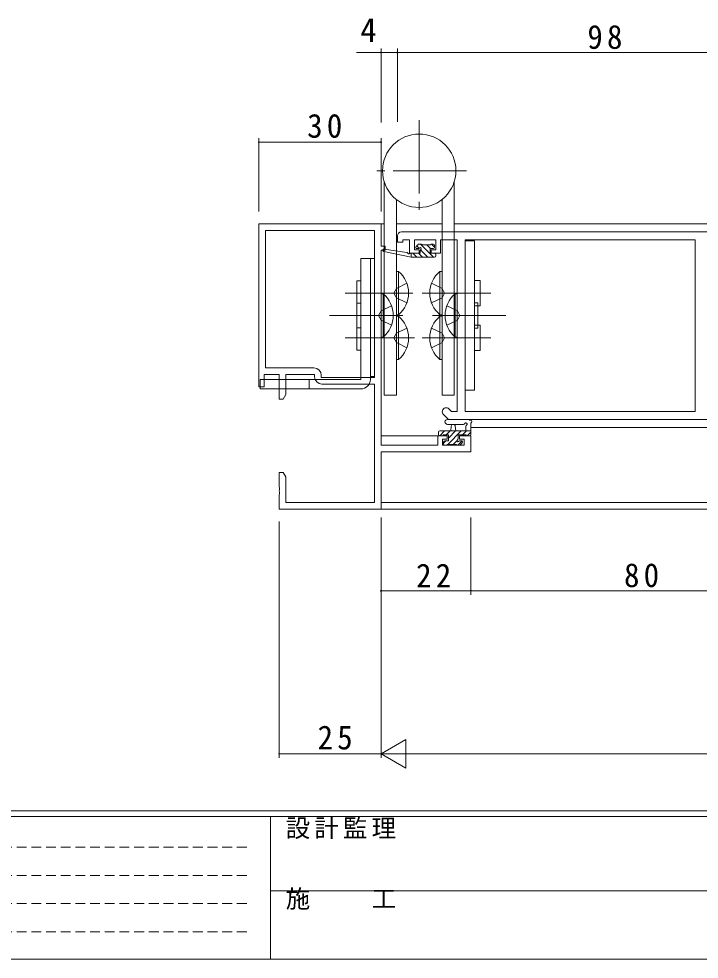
# Model space of a CAD drawing. Units: millimetres, scale not verified. Extents: x -594 to 199, y -420 to 144.
# Drawn here: x -395.3 to -228.4, y -420 to -189.4 of the extents above; entities that cross this region are included whole.
import ezdxf
from ezdxf.enums import TextEntityAlignment as Align

# ---------------------------------------------------------------- set-up
doc = ezdxf.new("R2010")
doc.units = ezdxf.units.MM
doc.header["$LTSCALE"] = 2
for name, pattern in [('CHAIN2', [12, 9, -1, 1, -1]), ('DASHED1', [1.8, 1.2, -0.6]), ('DASHED3', [4, 3, -1])]:
    doc.linetypes.add(name, pattern=pattern)
for name, color, linetype, lineweight in [('0-1_YKK_ZWAK', 7, 'Continuous', 9), ('0-3_YKK_12', 2, 'Continuous', 9), ('0-4_YKK_D', 6, 'Continuous', 9), ('0-5_YKK_13', 4, 'Continuous', 9), ('0-6_YKK_11', 7, 'Continuous', 9)]:
    doc.layers.add(name, color=color, linetype=linetype, lineweight=lineweight)
doc.styles.add('ＭＳ ゴシック', font='')
doc.styles.get('ＭＳ ゴシック').set_extended_font_data('MS Gothic')

msp = doc.modelspace()

# ---------------------------------------------------------------- linework, layer by layer
at = {"layer": '0-1_YKK_ZWAK'}
for p, q in [((178.8, -383.6), (-591.2, -383.6)), ((141, -385), (-591.2, -385)), ((-333.6, -385), (-333.6, -420)), ((-333.6, -403.199), (-204.8, -403.199)), ((-591.2, -420), (141, -420))]:
    msp.add_line(p, q, dxfattribs=at)
at = {"layer": '0-1_YKK_ZWAK', "linetype": 'DASHED1'}
for p, q in [((-586.601, -392.512), (-338.409, -392.512)), ((-586.601, -399.441), (-338.409, -399.441)), ((-586.601, -406.37), (-338.409, -406.37)), ((-586.601, -413.298), (-338.409, -413.298))]:
    msp.add_line(p, q, dxfattribs=at)
at = {"layer": '0-3_YKK_12'}
for p, q in [((-306.443, -239.644), (-306.443, -244.844)), ((-305.693, -239.644), (-306.443, -239.644)), ((-291.493, -239.644), (-302.693, -239.644)), ((108.557, -239.644), (-288.493, -239.644)), ((-306.443, -246.444), (-306.443, -293.614)), ((101.557, -289.644), (-284.443, -289.644)), ((-292.043, -291.644), (-306.443, -291.644)), ((-306.443, -295.844), (-306.443, -309.644)), ((123.557, -308.014), (-306.443, -308.014)), ((123.557, -309.644), (-306.443, -309.644))]:
    msp.add_line(p, q, dxfattribs=at)
at = {"layer": '0-4_YKK_D'}
for p, q in [((-306.443, -214.789), (-306.443, -196.644)), ((-302.443, -214.644), (-302.443, -196.644)), ((-302.443, -214.644), (-302.443, -196.644)), ((-302.443, -197.644), (-204.443, -197.644)), ((-336.443, -236.644), (-336.443, -218.644)), ((-306.443, -236.644), (-306.443, -218.644)), ((-336.443, -219.644), (-306.443, -219.644)), ((-331.44, -312.644), (-331.44, -370.644)), ((-306.443, -311.644), (-306.443, -330.644)), ((-306.44, -312.644), (-306.44, -370.644)), ((-306.44, -312.644), (-306.44, -370.644)), ((-284.443, -311.644), (-284.443, -330.644)), ((-284.443, -311.644), (-284.443, -330.644)), ((-284.443, -329.644), (-306.443, -329.644)), ((-204.443, -329.644), (-284.443, -329.644)), ((-306.44, -369.644), (-300.378, -366.144)), ((-300.378, -373.144), (-300.378, -366.144)), ((-306.44, -369.644), (-331.44, -369.644)), ((-306.44, -369.644), (-300.378, -373.144)), ((-306.44, -369.644), (-294.316, -369.644)), ((-299.44, -369.644), (116.557, -369.644))]:
    msp.add_line(p, q, dxfattribs=at)
msp.add_lwpolyline([(-302.443, -197.644), (-306.443, -197.644), (-312.447, -197.644)], dxfattribs=at)
for centre, start, end in [((-306.443, -197.644), 0, 180), ((-306.443, -197.644), 180, 0), ((-302.443, -197.644), 0, 180), ((-302.443, -197.644), 0, 180), ((-302.443, -197.644), 180, 0), ((-302.443, -197.644), 180, 0), ((-336.443, -219.644), 0, 180), ((-336.443, -219.644), 180, 0), ((-306.443, -219.644), 0, 180), ((-306.443, -219.644), 180, 0), ((-306.443, -329.644), 0, 180), ((-306.443, -329.644), 180, 0), ((-284.443, -329.644), 0, 180), ((-284.443, -329.644), 0, 180), ((-284.443, -329.644), 180, 0), ((-284.443, -329.644), 180, 0), ((-331.44, -369.644), 0, 180), ((-331.44, -369.644), 180, 0)]:
    msp.add_arc(centre, 0.106, start, end, dxfattribs=at)
at = {"layer": '0-5_YKK_13', "linetype": 'CHAIN2'}
for p, q in [((-297.093, -214.24), (-297.093, -237.666)), ((-285.489, -226.644), (-308.57, -226.644)), ((-315.274, -256.644), (-298.688, -256.644)), ((-300.497, -256.644), (-308.474, -256.644)), ((-296.328, -256.644), (-279.507, -256.644)), ((-293.688, -256.644), (-285.711, -256.644)), ((-319.075, -262.144), (-300.884, -262.144)), ((-293.806, -262.144), (-275.052, -262.144)), ((-315.274, -267.644), (-298.219, -267.644)), ((-300.497, -267.644), (-308.474, -267.644)), ((-296.382, -267.644), (-279.507, -267.644)), ((-293.688, -267.644), (-285.711, -267.644))]:
    msp.add_line(p, q, dxfattribs=at)
at = {"layer": '0-5_YKK_13'}
for p, q in [((-305.693, -229.297), (-305.693, -281.644)), ((-288.493, -229.297), (-288.493, -281.644)), ((-302.693, -281.644), (-302.693, -233.69)), ((-302.693, -281.644), (-302.693, -233.69)), ((-285.813, -243.844), (-285.813, -280.444)), ((-283.513, -243.844), (-285.813, -243.844)), ((-283.513, -280.444), (-283.513, -243.844)), ((-299.041, -247.844), (-305.802, -246.438)), ((-300.155, -246.671), (-305.697, -245.847)), ((-297.355, -244.732), (-297.855, -245.232)), ((-297.114, -245.677), (-297.707, -245.084)), ((-297.643, -245.744), (-297.304, -245.744)), ((-296.543, -244.644), (-297.143, -244.644)), ((-296.843, -246.205), (-296.843, -246.844)), ((-293.6, -247.844), (-296.8, -244.644)), ((-294.947, -247.844), (-296.775, -246.016)), ((-294.343, -244.844), (-296.343, -244.844)), ((-294.353, -245.744), (-295.253, -244.844)), ((-294.443, -245.744), (-293.643, -245.744)), ((-294.443, -246.844), (-294.443, -245.744)), ((-293.643, -244.644), (-294.143, -244.644)), ((-293.343, -245.407), (-294.106, -244.644)), ((-293.343, -245.444), (-293.343, -244.944)), ((-311.373, -277.844), (-311.373, -248.144)), ((-309.073, -248.144), (-308.073, -248.144)), ((-309.073, -277.144), (-309.073, -248.144)), ((-308.073, -248.144), (-308.073, -277.144)), ((-299.041, -246.844), (-299.128, -246.83)), ((-299.041, -247.844), (-299.041, -246.844)), ((-296.843, -246.844), (-299.041, -246.844)), ((-298.988, -247.844), (-299.041, -247.791)), ((-293.343, -247.844), (-299.041, -247.844)), ((-297.641, -247.844), (-298.641, -246.844)), ((-296.294, -247.844), (-297.294, -246.844)), ((-293.343, -246.844), (-294.443, -246.844)), ((-293.064, -247.033), (-293.231, -246.866)), ((-293.043, -247.544), (-293.043, -247.144)), ((-302.693, -251.344), (-302.693, -261.944)), ((-302.184, -251.344), (-302.693, -251.344)), ((-302.184, -251.344), (-302.184, -261.944)), ((-292.001, -251.344), (-292.001, -261.944)), ((-292.001, -251.344), (-291.493, -251.344)), ((-291.493, -251.344), (-291.493, -261.944)), ((-312.373, -259.644), (-312.373, -253.644)), ((-311.373, -253.644), (-312.373, -253.644)), ((-283.513, -253.544), (-282.113, -253.544)), ((-282.113, -253.544), (-282.113, -259.744)), ((-306.443, -256.844), (-306.443, -267.444)), ((-305.934, -256.844), (-306.443, -256.844)), ((-305.934, -256.844), (-305.934, -267.444)), ((-288.251, -256.844), (-288.251, -267.444)), ((-288.251, -256.844), (-287.743, -256.844)), ((-287.743, -256.844), (-287.743, -267.444)), ((-312.373, -265.144), (-312.373, -259.144)), ((-311.373, -259.144), (-312.373, -259.144)), ((-283.513, -259.044), (-282.713, -259.044)), ((-283.513, -259.744), (-282.113, -259.744)), ((-302.184, -261.944), (-302.693, -261.944)), ((-302.693, -262.344), (-302.693, -272.944)), ((-302.184, -262.344), (-302.693, -262.344)), ((-302.184, -262.344), (-302.184, -272.944)), ((-292.001, -261.944), (-291.493, -261.944)), ((-292.001, -262.344), (-292.001, -272.944)), ((-292.001, -262.344), (-291.493, -262.344)), ((-291.493, -262.344), (-291.493, -272.944)), ((-312.373, -270.644), (-312.373, -264.644)), ((-311.373, -265.144), (-312.373, -265.144)), ((-283.513, -264.544), (-282.113, -264.544)), ((-282.113, -264.544), (-282.113, -270.744)), ((-305.934, -267.444), (-306.443, -267.444)), ((-288.251, -267.444), (-287.743, -267.444)), ((-311.373, -270.644), (-312.373, -270.644)), ((-283.513, -270.744), (-282.113, -270.744)), ((-302.184, -272.944), (-302.693, -272.944)), ((-292.001, -272.944), (-291.493, -272.944)), ((-311.373, -277.844), (-336.073, -277.844)), ((-324.073, -280.144), (-324.073, -277.844)), ((-308.073, -277.144), (-309.073, -277.144)), ((-283.513, -280.444), (-285.813, -280.444)), ((-305.693, -281.644), (-302.693, -281.644)), ((-288.493, -281.644), (-291.493, -281.644)), ((-290.171, -287.644), (-285.008, -287.644)), ((-292.047, -291.644), (-290.847, -290.444)), ((-284.443, -290.444), (-292.043, -290.444)), ((-290.5, -291.444), (-289.5, -290.444)), ((-290.171, -288.844), (-286.209, -288.847)), ((-290.106, -293.744), (-286.806, -290.444)), ((-289.943, -292.234), (-288.153, -290.444)), ((-289.343, -290.444), (-289.241, -289.3)), ((-288.143, -290.444), (-288.245, -289.3)), ((-286.459, -291.444), (-285.459, -290.444)), ((-285.643, -289.264), (-285.643, -290.444)), ((-284.443, -291.344), (-284.443, -288.664)), ((-292.343, -290.744), (-292.343, -291.344)), ((-292.043, -291.644), (-291.443, -291.644)), ((-291.243, -291.444), (-289.943, -291.444)), ((-291.143, -293.434), (-290.553, -292.844)), ((-289.943, -292.844), (-290.843, -292.844)), ((-289.943, -291.444), (-289.943, -292.844)), ((-288.759, -293.744), (-287.78, -292.765)), ((-287.543, -291.444), (-285.543, -291.444)), ((-287.543, -292.383), (-287.543, -291.444)), ((-286.743, -292.844), (-287.082, -292.844)), ((-285.343, -291.644), (-284.743, -291.644)), ((-285.312, -291.644), (-284.443, -290.775)), ((-291.143, -293.144), (-291.143, -293.644)), ((-290.843, -293.944), (-290.343, -293.944)), ((-290.302, -293.94), (-290.147, -293.785)), ((-290.143, -293.744), (-288.043, -293.744)), ((-287.843, -293.944), (-287.243, -293.944)), ((-287.612, -293.944), (-286.568, -292.9)), ((-287.03, -293.856), (-286.53, -293.356))]:
    msp.add_line(p, q, dxfattribs=at)
at = {"layer": '0-5_YKK_13', "linetype": 'DASHED3'}
for p, q in [((-302.698, -255.499), (-303.306, -256.644)), ((-300.125, -254.244), (-302.698, -255.499)), ((-294.061, -254.244), (-291.488, -255.499)), ((-291.488, -255.499), (-290.879, -256.644)), ((-302.698, -257.789), (-303.306, -256.644)), ((-300.125, -259.044), (-302.698, -257.789)), ((-294.061, -259.044), (-291.488, -257.789)), ((-291.488, -257.789), (-290.879, -256.644)), ((-303.875, -259.744), (-306.448, -260.999)), ((-290.311, -259.744), (-287.738, -260.999)), ((-306.448, -260.999), (-307.056, -262.144)), ((-306.448, -263.289), (-307.056, -262.144)), ((-287.738, -260.999), (-287.129, -262.144)), ((-287.738, -263.289), (-287.129, -262.144)), ((-303.875, -264.544), (-306.448, -263.289)), ((-290.311, -264.544), (-287.738, -263.289)), ((-302.698, -266.499), (-303.306, -267.644)), ((-300.125, -265.244), (-302.698, -266.499)), ((-294.061, -265.244), (-291.488, -266.499)), ((-291.488, -266.499), (-290.879, -267.644)), ((-302.698, -268.789), (-303.306, -267.644)), ((-300.125, -270.044), (-302.698, -268.789)), ((-294.061, -270.044), (-291.488, -268.789)), ((-291.488, -268.789), (-290.879, -267.644))]:
    msp.add_line(p, q, dxfattribs=at)
at = {"layer": '0-5_YKK_13'}
for points in [[(-288.493, -281.644), (-291.493, -281.644), (-291.493, -233.69)], [(-309.073, -277.844), (-309.073, -248.144), (-311.373, -248.144)], [(-283.513, -265.244), (-282.713, -265.244), (-282.713, -259.044)], [(-336.073, -277.844), (-336.073, -280.144), (-311.373, -280.144)]]:
    msp.add_lwpolyline(points, dxfattribs=at)
msp.add_circle((-297.093, -226.644), 9, dxfattribs=at)
for centre, radius, start, end in [((-305.741, -246.144), 0.3, 81.55064, 258.25018), ((-300.199, -246.967), 0.3, 21.55064, 81.55064), ((-297.643, -245.444), 0.3, 135, 270), ((-297.143, -244.944), 0.3, 90, 135), ((-297.304, -245.444), 0.3, 270, 326.94426), ((-296.843, -245.744), 0.25, 303.05573, 146.94426), ((-296.543, -246.205), 0.3, 123.05573, 180), ((-296.543, -244.844), 0.2, 0, 90), ((-294.143, -244.844), 0.2, 90, 180), ((-293.643, -244.944), 0.3, 0, 90), ((-293.643, -245.444), 0.3, 270, 0), ((-299.641, -246.747), 0.3, 201.55064, 320.80246), ((-299.176, -247.126), 0.3, 80.80246, 140.80246), ((-293.343, -247.144), 0.3, 0, 90), ((-293.343, -247.544), 0.3, 270, 0), ((-306.576, -256.644), 6.884, 309.65097, 50.34901), ((-287.609, -256.644), 6.884, 129.65097, 230.34901), ((-310.326, -262.144), 6.884, 309.65097, 50.34901), ((-283.859, -262.144), 6.884, 129.65097, 230.34901), ((-306.576, -267.644), 6.884, 309.65097, 50.34901), ((-287.609, -267.644), 6.884, 129.65097, 230.34901), ((-311.373, -277.844), 2.3, 270, 0), ((-290.17, -288.244), 0.6, 89.95976, 269.95976), ((-285.008, -287.944), 0.3, 40.52878, 90), ((-284.552, -287.554), 0.3, 220.52878, 280.52878), ((-284.443, -288.144), 0.3, 300, 100.52878), ((-292.043, -290.744), 0.3, 90, 180), ((-288.743, -289.344), 0.5, 5.09206, 174.90793), ((-286.209, -288.547), 0.3, 269.95976, 340.81024), ((-285.643, -288.744), 0.3, 300, 160.81024), ((-285.343, -289.264), 0.3, 119.99998, 180), ((-284.143, -288.664), 0.3, 119.99998, 180), ((-292.043, -291.344), 0.3, 180, 270), ((-291.443, -291.444), 0.2, 270, 0), ((-290.843, -293.144), 0.3, 90, 180), ((-287.543, -292.844), 0.25, 123.05573, 326.94426), ((-287.843, -292.383), 0.3, 303.05573, 0), ((-287.082, -293.144), 0.3, 90, 146.94426), ((-286.743, -293.144), 0.3, 314.99998, 90), ((-285.343, -291.444), 0.2, 180, 270), ((-284.743, -291.344), 0.3, 270, 0), ((-290.843, -293.644), 0.3, 180, 270), ((-290.343, -293.744), 0.2, 270, 0), ((-287.843, -293.744), 0.2, 180, 270), ((-287.243, -293.644), 0.3, 270, 314.99998)]:
    msp.add_arc(centre, radius, start, end, dxfattribs=at)
at = {"layer": '0-6_YKK_11'}
for p, q in [((-306.443, -239.644), (-336.443, -239.644)), ((-336.443, -239.644), (-336.443, -279.644)), ((-334.813, -241.274), (-308.073, -241.274)), ((-308.073, -241.274), (-308.073, -277.344)), ((-308.073, -241.274), (-308.073, -277.344)), ((-205.443, -241.644), (-301.443, -241.644)), ((-229.373, -243.574), (-285.813, -243.574)), ((-306.443, -293.914), (-306.443, -246.144)), ((-329.813, -276.644), (-322.743, -276.644)), ((-322.743, -276.644), (-322.743, -277.174)), ((-321.113, -277.344), (-321.113, -276.814)), ((-308.073, -277.344), (-321.113, -277.344)), ((-320.943, -278.974), (-308.073, -278.974)), ((-308.073, -278.974), (-308.073, -308.014)), ((-292.543, -293.914), (-306.443, -293.914)), ((-306.443, -309.644), (-306.443, -295.544)), ((-306.443, -295.544), (-284.443, -295.544)), ((-331.443, -306.102), (-331.443, -309.644)), ((-308.073, -308.014), (-329.813, -308.014)), ((-331.443, -309.644), (-306.443, -309.644))]:
    msp.add_line(p, q, dxfattribs=at)
for points in [[(-306.443, -246.144), (-305.443, -246.144), (-305.443, -245.144), (-306.443, -245.144), (-306.443, -239.644)], [(-322.913, -275.014), (-334.813, -275.014), (-334.813, -241.274)], [(-302.443, -242.644), (-302.443, -244.144), (-301.143, -244.144), (-301.143, -243.574), (-299.443, -243.574), (-299.443, -246.844), (-297.143, -246.844), (-297.143, -246.044), (-298.243, -246.044), (-298.243, -243.574), (-293.043, -243.574), (-293.043, -246.044), (-294.143, -246.044), (-294.143, -246.844), (-291.843, -246.844), (-291.843, -243.574), (-287.743, -243.574), (-287.743, -285.714), (-289.143, -285.714), (-289.795, -285.062)], [(-336.443, -279.644), (-335.143, -279.644), (-335.143, -276.644), (-331.443, -276.644), (-331.443, -282.644), (-330.443, -282.644), (-329.813, -281.553), (-329.813, -276.644)], [(-291.16, -286.427), (-289.943, -287.644), (-222.443, -287.644)], [(-284.443, -295.544), (-284.443, -291.644), (-287.243, -291.644), (-287.243, -292.444), (-286.073, -292.444), (-286.073, -293.914), (-291.343, -293.914), (-291.343, -292.444), (-290.243, -292.444), (-290.243, -291.644), (-292.543, -291.644), (-292.543, -293.914)], [(-329.813, -308.014), (-329.813, -301.735), (-330.443, -300.644), (-331.443, -300.644), (-331.443, -304.186), (-331.323, -304.369), (-331.323, -304.919), (-331.443, -305.102), (-331.443, -305.186), (-331.323, -305.369), (-331.323, -305.919), (-331.443, -306.102)]]:
    msp.add_lwpolyline(points, dxfattribs=at)
msp.add_lwpolyline([(-229.373, -243.574), (-285.813, -243.574), (-285.813, -285.714), (-229.373, -285.714)], close=True, dxfattribs=at)
for centre, radius, start, end in [((-301.443, -242.644), 1, 90, 179.99998), ((-322.913, -276.814), 1.8, 0, 89.99998), ((-320.943, -277.174), 1.8, 180, 269.99998), ((-290.478, -285.744), 0.965, 44.99998, 225)]:
    msp.add_arc(centre, radius, start, end, dxfattribs=at)

# ---------------------------------------------------------------- texts
at = {"layer": '0-1_YKK_ZWAK', "char_height": 4.399, "attachment_point": 7, "style": 'ＭＳ ゴシック'}
for s, insert in [('\\T1.17;設計監理', (-329.831, -390.533)), ('\\T1.17;施\u3000\u3000工', (-329.831, -407.854))]:
    msp.add_mtext(s, dxfattribs=dict(at, insert=insert))
at = {"layer": '0-4_YKK_D', "color": 7, "style": 'ＭＳ ゴシック'}
msp.add_text('4', height=5.865, dxfattribs=at).set_placement((-311.532, -196.844), align=Align.BOTTOM_LEFT)
at = {"layer": '0-4_YKK_D', "color": 7, "char_height": 5.865, "attachment_point": 7, "style": 'ＭＳ ゴシック'}
for s, insert in [('\\T1.27;\\W0.95;98', (-255.843, -196.844)), ('\\T1.27;\\W0.95;30', (-324.574, -218.644)), ('\\T1.27;\\W0.95;22', (-297.843, -328.844)), ('\\T1.27;\\W0.95;80', (-246.843, -328.844)), ('\\T1.27;\\W0.95;25', (-322.023, -368.644))]:
    msp.add_mtext(s, dxfattribs=dict(at, insert=insert))

doc.saveas('drawing.dxf')
